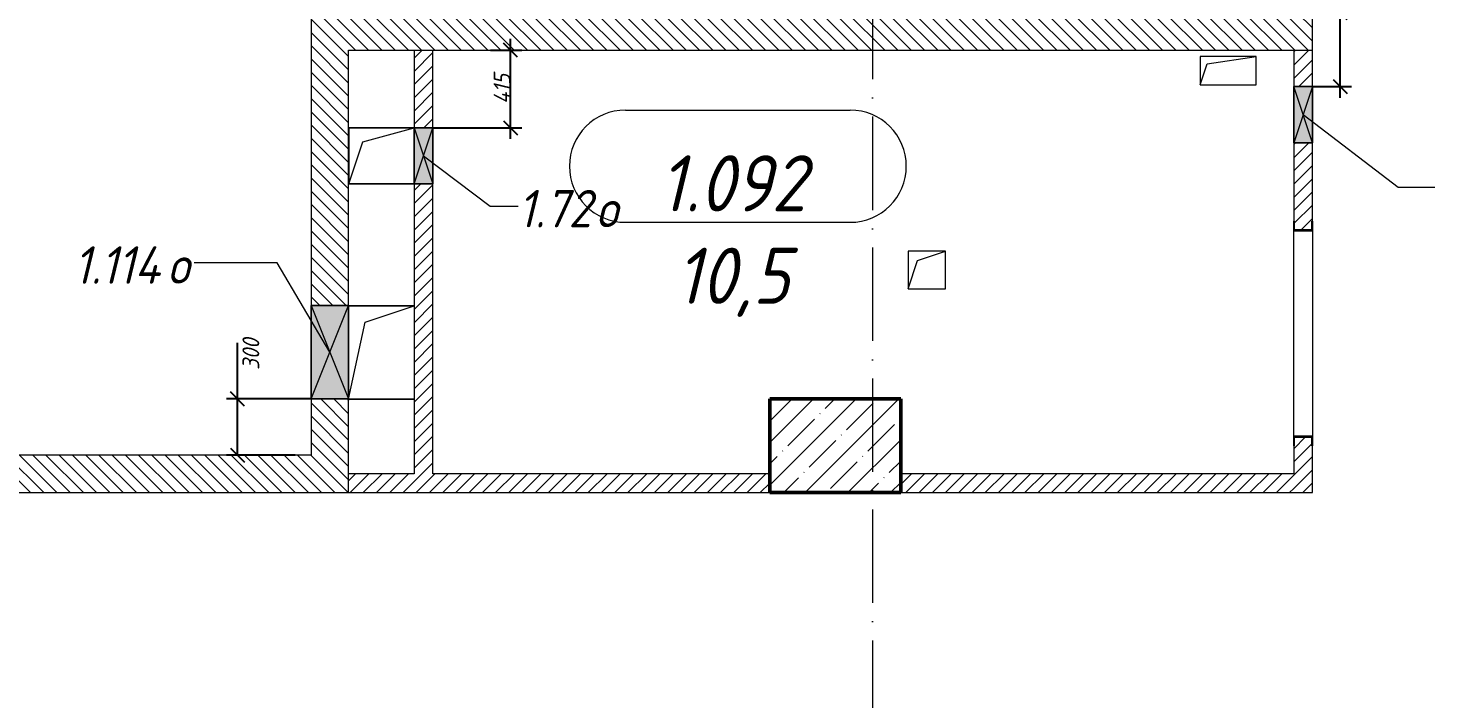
# Model space of a CAD drawing. Header units: millimetres. Extents: x -606178 to 312196, y -19338 to 632709.
# Drawn here: x -341243 to -333727, y 528372 to 531958 of the extents above; entities that cross this region are included whole.
import ezdxf

# ---------------------------------------------------------------- set-up
doc = ezdxf.new("R2010")
doc.units = ezdxf.units.MM
doc.linetypes.add('50_200_ШТРИХ_1Т_ш5_п1_п1_', pattern=[700, 500, -100, 0, -100])
for name, color, linetype, lineweight in [('A-____-____-DIMS', 7, 'Continuous', 9), ('A-DETL-GENF-OTLN', 7, 'Continuous', 9), ('A-FLOR-____-OTLN', 7, 'Continuous', 9), ('A-GENM-____-MCUT', 7, 'Continuous', 25), ('A-GENM-____-OTLN', 7, 'Continuous', 9), ('A-GENM-____-OTLN-1', 7, 'Continuous', 25), ('A-GLAZ-____-IDEN', 7, 'Continuous', 9), ('A-GLAZ-____-OTLN', 7, 'Continuous', 9), ('A-WALL-____-MCUT', 7, 'Continuous', 13), ('A-WALL-____-PATT-1', 7, 'Continuous', 9), ('A-WALL-FNSH-MCUT-1', 7, 'Continuous', 9), ('I-WALL-____-OTLN', 7, 'Continuous', 9), ('S-COLS-____-MCUT', 7, 'Continuous', 50), ('S-COLS-____-OTLN', 7, 'Continuous', 9), ('S-GRID-____-OTLN-1', 7, '50_200_ШТРИХ_1Т_ш5_п1_п1_', 9)]:
    doc.layers.add(name, color=color, linetype=linetype, lineweight=lineweight)
doc.layers.add('A-AREA-IDEN-1', color=7, linetype='Continuous', lineweight=9, true_color=0x000000)
doc.styles.add('ISOCPEUR_I', font='isocpeui.ttf', dxfattribs={"width": 0.9, "height": 2.5})
doc.styles.add('ISOCPEUR_I_11', font='isocpeui.ttf', dxfattribs={"width": 0.9, "height": 200})
doc.styles.add('ISOCPEUR_I_7', font='isocpeui.ttf', dxfattribs={"width": 0.9, "height": 90})
doc.dimstyles.new('ISO-1_8_0_9К_СРЕДНИЙ_Кладочные_1', dxfattribs={"dimscale": 304.8, "dimtxt": 89.638306, "dimasz": 0.246063, "dimexe": 0.19685, "dimexo": 0, "dimgap": 0, "dimtad": 1, "dimdec": 3, "dimrnd": 0.001, "dimdsep": 46, "dimtxsty": 'ISOCPEUR_I_7', "dimblk1": 'OBLIQUE', "dimblk2": 'OBLIQUE', "dimsah": 1, "dimcen": 0.09, "dimdle": 0.19685, "dimazin": 0, "dimtfac": 1, "dimtdec": 4, "dimtix": 1, "dimtmove": 0, "dimatfit": 3, "dimfxl": 1, "dimtvp": 1, "dimtolj": 1, "dimtzin": 0, "dimarcsym": 2})
doc.dimstyles.new('ISO-1_8_0_9К_СРЕДНИЙ_Кладочные_2', dxfattribs={"dimscale": 304.8, "dimtxt": 89.638306, "dimasz": 0.246063, "dimexe": 0.19685, "dimexo": 0, "dimgap": 0, "dimtad": 1, "dimdec": 3, "dimrnd": 0.001, "dimdsep": 46, "dimtxsty": 'ISOCPEUR_I_7', "dimblk1": 'OBLIQUE', "dimblk2": 'OBLIQUE', "dimsah": 1, "dimcen": 0.09, "dimdle": 0.19685, "dimazin": 0, "dimtfac": 1, "dimtdec": 4, "dimtix": 1, "dimtmove": 1, "dimatfit": 3, "dimfxl": 1, "dimtvp": 1, "dimtolj": 1, "dimtzin": 0, "dimarcsym": 2})
pattern_1 = [(135, (-425830.77, 451794.26), (-35.35534, -35.35534), [])]
pattern_2 = [(45, (-425830.77, 451794.26), (-35.35534, 35.35534), [])]

# ---------------------------------------------------------------- blocks, each defined once
blk = doc.blocks.new('BSC_Колонна _Прямоугольная - 500х700-V162-АР1_План отверстий 1 этажа в осях 1-64_Ю-ЯЯ')
at = {"layer": 'S-COLS-____-OTLN'}
h = blk.add_hatch(dxfattribs=at)
h.set_pattern_fill('FP_174', color=256, style=0, pattern_type=2)
h.set_pattern_definition([(315, (-77931.04, 88900), (114.04925, 114.04925), []), (315, (-77931.04, 88785.95), (114.04925, 114.04925), [201.613, -40.323, 3.353, -36.97])])
h.paths.add_polyline_path([(-250, -350), (250, -350), (250, 350), (-250, 350)], flags=0)
at = {"layer": 'S-COLS-____-MCUT'}
for p, q in [((250, 350), (-250, 350)), ((-250, 350), (-250, -350)), ((250, -350), (250, 350)), ((-250, -350), (250, -350))]:
    blk.add_line(p, q, dxfattribs=at)
blk = doc.blocks.new('154_Фахверк_СКБ_Швеллер - Тип_100_4010-27789772-АР1_План отверстий 1 этажа в осях 1-64_Ю-ЯЯ')
at = {"layer": 'A-GENM-____-MCUT'}
for p, q in [((175, 50), (125, 50)), ((125, 50), (125, -50)), ((128, 47), (175, 47)), ((128, -47), (128, 47)), ((175, 47), (175, 50)), ((125, -50), (175, -50)), ((175, -47), (128, -47)), ((175, -50), (175, -47))]:
    blk.add_line(p, q, dxfattribs=at)
blk = doc.blocks.new('AR_Отверстие прямоугольное _в плите_ - AR_Отверстие прямоугольное _в плите_-30459637-АР1_План отверстий 1 этажа в осях 1-64_Ю-ЯЯ')
at = {"layer": 'A-GENM-____-OTLN'}
for p, q in [((150, 75), (-150, 75)), ((-150, 75), (-150, -75)), ((-150, -75), (-112.5, 37.5)), ((-112.5, 37.5), (150, 75)), ((150, -75), (150, 75)), ((-150, -75), (150, -75))]:
    blk.add_line(p, q, dxfattribs=at)
blk = doc.blocks.new('AR_Отверстие прямоугольное _в плите_ - AR_Отверстие прямоугольное _в плите_-30459597-АР1_План отверстий 1 этажа в осях 1-64_Ю-ЯЯ')
at = {"layer": 'A-GENM-____-OTLN'}
for p, q in [((100, 100), (-100, 100)), ((-100, 100), (-100, -100)), ((-50, 50), (100, 100)), ((100, -100), (100, 100)), ((-100, -100), (-50, 50)), ((-100, -100), (100, -100))]:
    blk.add_line(p, q, dxfattribs=at)
blk = doc.blocks.new('AR_Отверстие прямоугольное _в плите_ - AR_Отверстие прямоугольное _в плите_-30552540-АР1_План отверстий 1 этажа в осях 1-64_Ю-ЯЯ')
at = {"layer": 'A-GENM-____-OTLN'}
for p, q in [((175, 250), (-175, 250)), ((-87.5, 162.5), (175, 250)), ((-175, -250), (-87.5, 162.5)), ((-175, -250), (175, -250))]:
    blk.add_line(p, q, dxfattribs=at)
blk = doc.blocks.new('AR_Отверстие прямоугольное _в плите_ - AR_Отверстие прямоугольное _в плите_-30552577-АР1_План отверстий 1 этажа в осях 1-64_Ю-ЯЯ')
at = {"layer": 'A-GENM-____-OTLN'}
for p, q in [((174.3, 150), (-175, 150)), ((-175, 150), (-175, -150)), ((-100, 75), (174.3, 149.8)), ((-175, -150), (-100, 75)), ((-175, -150), (174.3, -150))]:
    blk.add_line(p, q, dxfattribs=at)
blk = doc.blocks.new('AR_Отверстие прямоугольное _в стене__БезПР - AR_Отверстие прямоугольное _в стене__БезПР-36427736-АР1_План отверстий 1 этажа в осях 1-64_Ю-ЯЯ')
at = {"layer": 'A-GLAZ-____-OTLN'}
blk.add_hatch(color=256, dxfattribs=at).paths.add_polyline_path([(-150, -50), (150, -50), (150, 50), (-150, 50)], flags=0)
at = {"layer": 'A-DETL-GENF-OTLN'}
for p, q in [((-150, -50), (-150, 50)), ((-150, 50), (150, 50)), ((150, 50), (-150, -50)), ((-150, 50), (150, -50)), ((150, 50), (-150, 50)), ((-150, 50), (-150, -50)), ((150, 50), (150, -50)), ((150, -50), (150, 50)), ((150, -50), (-150, -50)), ((-150, -50), (150, -50))]:
    blk.add_line(p, q, dxfattribs=at)
at = {"layer": 'A-GLAZ-____-OTLN'}
blk.add_line((150, 50), (-150, 50), dxfattribs=at)
blk = doc.blocks.new('AR_Отверстие прямоугольное _в стене__БезПР - AR_Отверстие прямоугольное _в стене__БезПР-36427571-АР1_План отверстий 1 этажа в осях 1-64_Ю-ЯЯ')
at = {"layer": 'A-GLAZ-____-OTLN'}
blk.add_hatch(color=256, dxfattribs=at).paths.add_polyline_path([(150, -50), (150, 50), (-150, 50), (-150, -50)], flags=0)
at = {"layer": 'A-DETL-GENF-OTLN'}
for p, q in [((-150, -50), (-150, 50)), ((-150, 50), (150, 50)), ((150, 50), (-150, -50)), ((-150, 50), (150, -50)), ((150, 50), (-150, 50)), ((-150, 50), (-150, -50)), ((150, 50), (150, -50)), ((150, -50), (150, 50)), ((150, -50), (-150, -50)), ((-150, -50), (150, -50))]:
    blk.add_line(p, q, dxfattribs=at)
at = {"layer": 'A-GLAZ-____-OTLN'}
blk.add_line((150, 50), (-150, 50), dxfattribs=at)
blk = doc.blocks.new('AR_Отверстие прямоугольное _в стене__БезПР - AR_Отверстие прямоугольное _в стене__БезПР-36427847-АР1_План отверстий 1 этажа в осях 1-64_Ю-ЯЯ')
at = {"layer": 'A-GLAZ-____-OTLN'}
blk.add_hatch(color=256, dxfattribs=at).paths.add_polyline_path([(-250, -100), (250, -100), (250, 100), (-250, 100)], flags=0)
at = {"layer": 'A-DETL-GENF-OTLN'}
for p, q in [((-250, -100), (-250, 100)), ((-250, 100), (250, 100)), ((250, 100), (-250, -100)), ((-250, 100), (250, -100)), ((250, 100), (-250, 100)), ((-250, 100), (-250, -100)), ((250, 100), (250, -100)), ((250, -100), (250, 100)), ((250, -100), (-250, -100)), ((-250, -100), (250, -100))]:
    blk.add_line(p, q, dxfattribs=at)
at = {"layer": 'A-GLAZ-____-OTLN'}
blk.add_line((250, 100), (-250, 100), dxfattribs=at)
blk = doc.blocks.new('_Oblique')
at = {"color": 0, "linetype": 'ByBlock', "lineweight": -2}
blk.add_line((-0.5, -0.5), (0.5, 0.5), dxfattribs=at)
blk = doc.blocks.new('*D4528')
at = {"layer": 'A-____-____-DIMS', "color": 0, "lineweight": -2, "transparency": 16777216}
for p, q in [((-334232, 532040.3), (-334232, 532382.8)), ((-334380.8, 532040.3), (-334172, 532040.3)), ((-334232, 531585.3), (-334232, 532040.3)), ((-334380.8, 531645.3), (-334172, 531645.3))]:
    blk.add_line(p, q, dxfattribs=at)
at = {"layer": 'Defpoints', "color": 0, "transparency": 16777216}
for p in [(-334380.8, 532040.3), (-334232, 532040.3), (-334380.8, 531645.3)]:
    blk.add_point(p, dxfattribs=at)
at = {"layer": 'A-____-____-DIMS', "color": 0, "lineweight": -2, "transparency": 16777216, "xscale": 75, "yscale": 75, "zscale": 75}
for p, rotation in [((-334232, 532040.3), 90), ((-334232, 531645.3), 270)]:
    blk.add_blockref('_Oblique', p, dxfattribs=dict(at, rotation=rotation))
at = {"layer": 'A-____-____-DIMS', "color": 0, "transparency": 16777216, "insert": (-334204.8, 532238), "char_height": 90, "width": 409.578, "attachment_point": 1, "rotation": 90, "line_spacing_factor": 1.149209, "style": 'ISOCPEUR_I_7'}
blk.add_mtext('\\A1;395', dxfattribs=at)
blk = doc.blocks.new('*D4529')
at = {"layer": 'A-____-____-DIMS', "color": 0, "lineweight": -2, "transparency": 16777216}
for p, q in [((-338666.2, 531365.3), (-338666.2, 531900.3)), ((-338772.3, 531840.3), (-338606.2, 531840.3)), ((-339080.8, 531425.3), (-338606.2, 531425.3))]:
    blk.add_line(p, q, dxfattribs=at)
at = {"layer": 'Defpoints', "color": 0, "transparency": 16777216}
for p in [(-338772.3, 531840.3), (-338666.2, 531840.3), (-339080.8, 531425.3)]:
    blk.add_point(p, dxfattribs=at)
at = {"layer": 'A-____-____-DIMS', "color": 0, "lineweight": -2, "transparency": 16777216, "xscale": 75, "yscale": 75, "zscale": 75}
for p, rotation in [((-338666.2, 531840.3), 90), ((-338666.2, 531425.3), 270)]:
    blk.add_blockref('_Oblique', p, dxfattribs=dict(at, rotation=rotation))
at = {"layer": 'A-____-____-DIMS', "color": 0, "transparency": 16777216, "insert": (-338711.2, 531632.8), "char_height": 90, "width": 384.755, "attachment_point": 5, "rotation": 90, "style": 'ISOCPEUR_I_7'}
blk.add_mtext('\\A1;415', dxfattribs=at)
blk = doc.blocks.new('*D4521')
at = {"layer": 'A-____-____-DIMS', "color": 0, "lineweight": -2, "transparency": 16777216}
for p, q in [((-340124.2, 529975.3), (-340124.2, 530275.7)), ((-340124.2, 529675.3), (-340124.2, 530035.3)), ((-339730.8, 529975.3), (-340184.2, 529975.3)), ((-339817, 529675.3), (-340184.2, 529675.3))]:
    blk.add_line(p, q, dxfattribs=at)
at = {"layer": 'Defpoints', "color": 0, "transparency": 16777216}
for p in [(-339730.8, 529975.3), (-340124.2, 529675.3), (-339817, 529675.3)]:
    blk.add_point(p, dxfattribs=at)
at = {"layer": 'A-____-____-DIMS', "color": 0, "lineweight": -2, "transparency": 16777216, "xscale": 75, "yscale": 75, "zscale": 75}
for p, rotation in [((-340124.2, 529975.3), 90), ((-340124.2, 529675.3), 270)]:
    blk.add_blockref('_Oblique', p, dxfattribs=dict(at, rotation=rotation))
at = {"layer": 'A-____-____-DIMS', "color": 0, "transparency": 16777216, "insert": (-340098.2, 530130.9), "char_height": 90, "width": 409.578, "attachment_point": 1, "rotation": 90, "line_spacing_factor": 1.149209, "style": 'ISOCPEUR_I_7'}
blk.add_mtext('\\A1;300', dxfattribs=at)
blk = doc.blocks.new('AAR_СКБ_Марка_помещения_1_5 ммп - Номер _ Площадь-27962135-АИ_План этажа_Стены_1')
at = {"layer": 'A-AREA-IDEN-1'}
for p, q in [((-2.987, 3), (3.013, 3)), ((-2.987, 0), (3.013, 0))]:
    blk.add_line(p, q, dxfattribs=at)
for centre, start, end in [((-2.987, 1.5), 90, 270), ((3.013, 1.5), 270, 90)]:
    blk.add_arc(centre, 1.5, start, end, dxfattribs=at)

msp = doc.modelspace()

# ---------------------------------------------------------------- hatches: boundary and pattern name
at = {"layer": 'A-WALL-____-PATT-1'}
h = msp.add_hatch(dxfattribs=at)
h.set_pattern_fill('FP_6', color=256, style=0, pattern_type=2)
h.set_pattern_definition(pattern_1)
h.paths.add_polyline_path([(-339730.7712, 529475.3011), (-339530.7712, 529475.3011), (-339530.7712, 529975.3011), (-339730.7712, 529975.3011), (-339730.7712, 529675.3011)], flags=0)
h.paths.add_polyline_path([(-339663.1179, 530475.3011), (-339530.7712, 530475.3011), (-339530.7712, 537225.3011), (-339730.7712, 537225.3011), (-339730.7712, 530475.3011)], flags=0)
h = msp.add_hatch(dxfattribs=at)
h.set_pattern_fill('FP_6', color=256, style=0, pattern_type=2)
h.set_pattern_definition(pattern_1)
h.paths.add_polyline_path([(-334480.7712, 531840.3011), (-334380.7712, 531840.3011), (-334380.7712, 532040.3011), (-339530.7712, 532040.3011), (-339530.7712, 531840.3011), (-335703.6459, 531840.3011)], flags=0)
h = msp.add_hatch(dxfattribs=at)
h.set_pattern_fill('FP_5', color=256, style=0, pattern_type=2)
h.set_pattern_definition(pattern_2)
h.paths.add_polyline_path([(-339080.7712, 529575.3006), (-339080.7712, 531125.3011), (-339180.7712, 531125.3011), (-339180.7712, 529575.3006)], flags=0)
h.paths.add_polyline_path([(-339180.7712, 531425.3011), (-339080.7712, 531425.3011), (-339080.7712, 531840.3011), (-339180.7712, 531840.3011), (-339180.7712, 531620.9086)], flags=0)
h = msp.add_hatch(dxfattribs=at)
h.set_pattern_fill('FP_5', color=256, style=0, pattern_type=2)
h.set_pattern_definition(pattern_2)
h.paths.add_polyline_path([(-334480.7712, 529475.3006), (-334380.7712, 529475.3006), (-334380.7712, 529725.3006), (-334383.7712, 529725.3006), (-334383.7712, 529772.3006), (-334477.7712, 529772.3006), (-334477.7712, 529725.3006), (-334480.7712, 529725.3006), (-334480.7712, 529575.3006)], flags=0)
h.paths.add_polyline_path([(-334383.7712, 530878.3006), (-334383.7712, 530925.3006), (-334380.7712, 530925.3006), (-334380.7712, 531345.3011), (-334480.7712, 531345.3011), (-334480.7712, 530925.3006), (-334477.7712, 530925.3006), (-334477.7712, 530878.3006)], flags=0)
h.paths.add_polyline_path([(-334380.7712, 531645.3011), (-334380.7712, 531840.3011), (-334480.7712, 531840.3011), (-334480.7712, 531645.3011), (-334460.5639, 531645.3011)], flags=0)
h = msp.add_hatch(dxfattribs=at)
h.set_pattern_fill('FP_6', color=256, style=0, pattern_type=2)
h.set_pattern_definition(pattern_1)
h.paths.add_polyline_path([(-339730.7712, 529475.3011), (-339730.7712, 529675.3011), (-342330.7712, 529675.3011), (-342330.7712, 529475.3011), (-341006.1479, 529475.3011)], flags=0)
h = msp.add_hatch(dxfattribs=at)
h.set_pattern_fill('FP_5', color=256, style=0, pattern_type=2)
h.set_pattern_definition(pattern_2)
h.paths.add_polyline_path([(-337280.7712, 529475.3006), (-337280.7712, 529575.3006), (-339530.7712, 529575.3006), (-339530.7712, 529475.3006), (-337471.1465, 529475.3006)], flags=0)
h = msp.add_hatch(dxfattribs=at)
h.set_pattern_fill('FP_5', color=256, style=0, pattern_type=2)
h.set_pattern_definition(pattern_2)
h.paths.add_polyline_path([(-334480.7712, 529475.3006), (-334480.7712, 529575.3006), (-336580.7712, 529575.3006), (-336580.7712, 529475.3006)], flags=0)

# ---------------------------------------------------------------- linework, layer by layer
at = {"layer": 'A-FLOR-____-OTLN'}
for p, q in [((-339530.0457, 531425.3011), (-339180.7712, 531425.3011)), ((-339530.0457, 531125.3011), (-339530.0457, 531425.3011)), ((-339180.7712, 531125.3011), (-339530.0457, 531125.3011)), ((-339530.7712, 530473.968), (-339180.7712, 530473.968)), ((-339180.7712, 529973.968), (-339530.7712, 529973.968))]:
    msp.add_line(p, q, dxfattribs=at)
at = {"layer": 'A-GLAZ-____-IDEN'}
for p, q in [((-334430.7712, 531495.3011), (-333922.0915, 531108.2563)), ((-339130.7712, 531275.3011), (-338774.0329, 531005.349)), ((-333922.0915, 531108.2563), (-333726.6493, 531108.2563)), ((-338774.0329, 531005.349), (-338625.6446, 531005.349)), ((-339913.049, 530703.849), (-340355.5994, 530703.849)), ((-339630.7712, 530225.3011), (-339913.049, 530703.849))]:
    msp.add_line(p, q, dxfattribs=at)
at = {"layer": 'A-WALL-____-MCUT'}
for p, q in [((-339730.7712, 537225.3011), (-339730.7712, 530475.3011)), ((-334380.7712, 531840.3011), (-334380.7712, 532040.3011)), ((-339530.7712, 530475.3011), (-339530.7712, 531840.3011)), ((-339530.7712, 531840.3011), (-334380.7712, 531840.3011)), ((-339730.7712, 529975.3011), (-339730.7712, 529675.3011)), ((-339530.7712, 529475.3006), (-339530.7712, 529975.3011)), ((-339730.7712, 529675.3011), (-342330.7712, 529675.3011)), ((-342330.7712, 529475.3011), (-339530.7712, 529475.3011))]:
    msp.add_line(p, q, dxfattribs=at)
at = {"layer": 'A-WALL-FNSH-MCUT-1'}
for p, q in [((-339180.7712, 531840.3011), (-339180.7712, 531425.3011)), ((-339080.7712, 531425.3011), (-339080.7712, 531840.3011)), ((-334480.7712, 531840.3011), (-334480.7712, 531645.3011)), ((-334380.7712, 531645.3011), (-334380.7712, 531840.3011)), ((-334480.7712, 531345.3011), (-334480.7712, 530925.3006)), ((-334380.7712, 530925.3006), (-334380.7712, 531345.3011)), ((-339180.7712, 531125.3011), (-339180.7712, 529575.3006)), ((-339080.7712, 529575.3006), (-339080.7712, 531125.3011)), ((-334480.7712, 529725.3006), (-334480.7712, 529575.3006)), ((-334380.7712, 529475.3006), (-334380.7712, 529725.3006)), ((-339180.7712, 529575.3006), (-339530.7712, 529575.3006)), ((-337280.7712, 529575.3006), (-339080.7712, 529575.3006)), ((-334480.7712, 529575.3006), (-336580.7712, 529575.3006)), ((-339530.7712, 529475.3006), (-337280.7712, 529475.3006)), ((-336580.7712, 529475.3006), (-334380.7712, 529475.3006))]:
    msp.add_line(p, q, dxfattribs=at)
at = {"layer": 'I-WALL-____-OTLN'}
for p, q in [((-334480.7712, 529775.3006), (-334480.7712, 530875.3006)), ((-334380.7712, 530875.3006), (-334380.7712, 529775.3006))]:
    msp.add_line(p, q, dxfattribs=at)
at = {"layer": 'S-GRID-____-OTLN-1'}
msp.add_line((-336730.7712, 542687.1106), (-336730.7712, 491375.8881), dxfattribs=at)

# ---------------------------------------------------------------- block references
at = {"layer": 'A-AREA-IDEN-1', "xscale": 199.9999999999999, "yscale": 199.9999999999999, "zscale": 199.9999999999999}
msp.add_blockref('AAR_СКБ_Марка_помещения_1_5 ммп - Номер _ Площадь-27962135-АИ_План этажа_Стены_1', (-337453.6024, 530919.7949), dxfattribs=at)
at = {"layer": 'A-GENM-____-OTLN'}
for name, p in [('AR_Отверстие прямоугольное _в плите_ - AR_Отверстие прямоугольное _в плите_-30459637-АР1_План отверстий 1 этажа в осях 1-64_Ю-ЯЯ', (-334830.7712, 531730.3011)), ('AR_Отверстие прямоугольное _в плите_ - AR_Отверстие прямоугольное _в плите_-30552577-АР1_План отверстий 1 этажа в осях 1-64_Ю-ЯЯ', (-339355.0457, 531275.3011)), ('AR_Отверстие прямоугольное _в плите_ - AR_Отверстие прямоугольное _в плите_-30459597-АР1_План отверстий 1 этажа в осях 1-64_Ю-ЯЯ', (-336440.7712, 530664.9536)), ('AR_Отверстие прямоугольное _в плите_ - AR_Отверстие прямоугольное _в плите_-30552540-АР1_План отверстий 1 этажа в осях 1-64_Ю-ЯЯ', (-339355.7712, 530223.968))]:
    msp.add_blockref(name, p, dxfattribs=at)
at = {"layer": 'A-GENM-____-OTLN-1'}
for p, rotation in [((-334430.7712, 530750.3006), 90), ((-334430.7712, 529900.3006), 270)]:
    msp.add_blockref('154_Фахверк_СКБ_Швеллер - Тип_100_4010-27789772-АР1_План отверстий 1 этажа в осях 1-64_Ю-ЯЯ', p, dxfattribs=dict(at, rotation=rotation))
at = {"layer": 'A-GLAZ-____-OTLN'}
for name, p, rotation in [('AR_Отверстие прямоугольное _в стене__БезПР - AR_Отверстие прямоугольное _в стене__БезПР-36427571-АР1_План отверстий 1 этажа в осях 1-64_Ю-ЯЯ', (-334430.7712, 531495.3011), 270), ('AR_Отверстие прямоугольное _в стене__БезПР - AR_Отверстие прямоугольное _в стене__БезПР-36427736-АР1_План отверстий 1 этажа в осях 1-64_Ю-ЯЯ', (-339130.7712, 531275.3011), 90), ('AR_Отверстие прямоугольное _в стене__БезПР - AR_Отверстие прямоугольное _в стене__БезПР-36427847-АР1_План отверстий 1 этажа в осях 1-64_Ю-ЯЯ', (-339630.7712, 530225.3011), 89.99999999999993)]:
    msp.add_blockref(name, p, dxfattribs=dict(at, rotation=rotation))
at = {"layer": 'S-COLS-____-OTLN', "rotation": 89.9999999999999}
msp.add_blockref('BSC_Колонна _Прямоугольная - 500х700-V162-АР1_План отверстий 1 этажа в осях 1-64_Ю-ЯЯ', (-336930.7712, 529725.3006), dxfattribs=at)

# ---------------------------------------------------------------- texts
at = {"layer": 'A-AREA-IDEN-1', "char_height": 300, "attachment_point": 8, "line_spacing_factor": 1.139951, "style": 'ISOCPEUR_I'}
for s, insert, width in [('\\pxqc,t8.46667,16.93333,25.4,33.86667,42.33333,50.8,59.26667,67.73333,76.2,84.66667,93.13333,101.6,110.06667,118.53333,127,135.46667,143.93333,152.4,160.86667,169.33333,177.8,186.26667,194.73333,203.2,211.66667,220.13333,228.6,237.06667,245.53333,254,262.46667,270.93333;{1.092}', (-337479.0315, 530978.1248), 900), ('\\pxqc,t8.46667,16.93333,25.4,33.86667,42.33333,50.8,59.26667,67.73333,76.2,84.66667,93.13333,101.6,110.06667,118.53333,127,135.46667,143.93333,152.4,160.86667,169.33333,177.8,186.26667,194.73333,203.2,211.66667,220.13333,228.6,237.06667,245.53333,254,262.46667,270.93333;{10,5}', (-337479.0315, 530414.1768), 702)]:
    msp.add_mtext(s, dxfattribs=dict(at, insert=insert, width=width))
at = {"layer": 'A-GLAZ-____-IDEN', "char_height": 200, "attachment_point": 1, "style": 'ISOCPEUR_I_11'}
for s, insert, width in [('1.72', (-338625.6446, 531092.9636), 505.063125), ('\\fISOCPEUR|b0|i1|c204|p34|;\\W.9;о', (-338208.9258, 531092.9636), 158.734125), ('1.114', (-340998.7545, 530791.4636), 606.07575), ('\\fISOCPEUR|b0|i1|c204|p34|;\\W.9;о', (-340498.692, 530791.4636), 158.734125)]:
    msp.add_mtext(s, dxfattribs=dict(at, insert=insert, width=width))

# ---------------------------------------------------------------- dimensions: what is measured, and where the dimension line sits
at = {"layer": 'A-____-____-DIMS'}
for base, p1, p2, override, picture, middle in [((-334232.0207, 532040.3011), (-334380.7712, 531645.3011), (-334380.7712, 532040.3011), {"dimpost": '<>', "dimfxl": 395}, '*D4528', (-334144.823, 532382.7503)), ((-340124.2139, 529675.3011), (-339730.7712, 529975.3011), (-339816.954, 529675.3011), {"dimpost": '<>', "dimfxl": 312.133761}, '*D4521', (-340038.1821, 530275.7351))]:
    dim = msp.add_linear_dim(base=base, p1=p1, p2=p2, angle=90, dimstyle='ISO-1_8_0_9К_СРЕДНИЙ_Кладочные_1', override=override, dxfattribs=at)
    dim.commit()
    dim.dimension.update_dxf_attribs({"geometry": picture, "text_midpoint": middle, "dimtype": 160, "text_rotation": 90})
dim = msp.add_linear_dim(base=(-338666.1855, 531840.3011), p1=(-339080.7712, 531425.3011), p2=(-338772.2515, 531840.3011), angle=90, dimstyle='ISO-1_8_0_9К_СРЕДНИЙ_Кладочные_2', override={"dimpost": '<>', "dimfxl": 517.116419}, dxfattribs=at)
dim.commit()
dim.dimension.update_dxf_attribs({"geometry": '*D4529', "text_midpoint": (-338711.1855, 531632.8011)})

doc.saveas('drawing.dxf')
